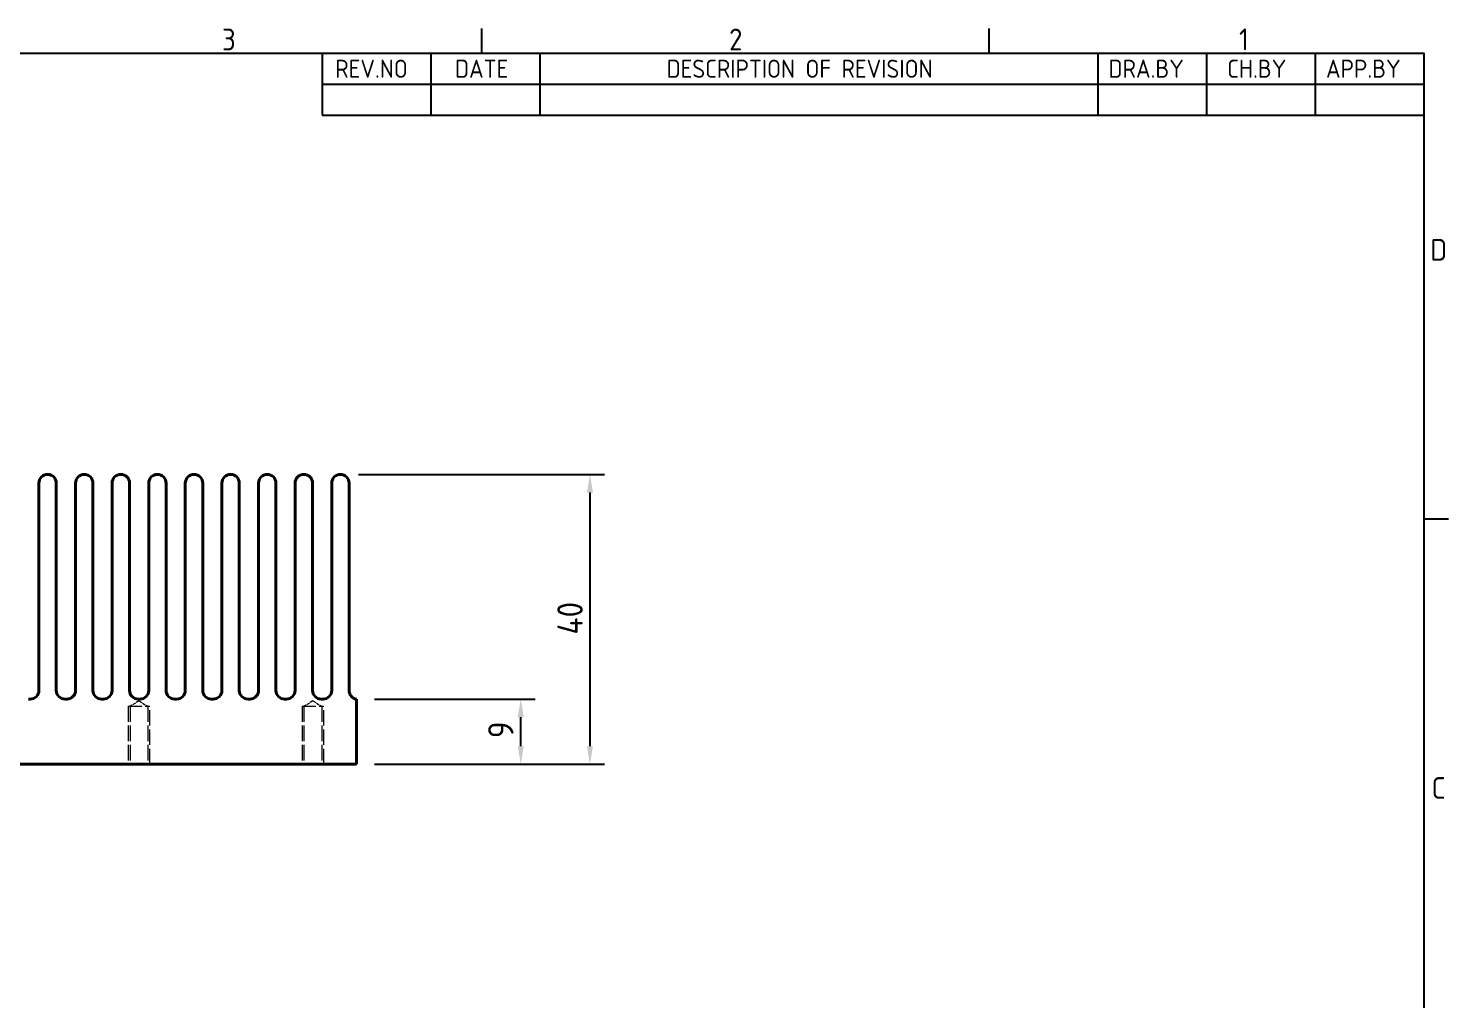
# Model space of a CAD drawing. Header units: millimetres. Extents: x 0 to 420, y 0 to 297.
# Drawn here: x 217.5 to 413.4, y 156.4 to 290.4 of the extents above; entities that cross this region are included whole.
import ezdxf

# ---------------------------------------------------------------- set-up
doc = ezdxf.new("R2010")
doc.units = ezdxf.units.MM
doc.linetypes.add('DASHED', pattern=[0.2067, 0.1654, -0.0413])
doc.layers.get('0').update_dxf_attribs({"color": 3, "lineweight": 25})
for name, color, linetype, lineweight in [('가려진 것(ISO)', 2, 'DASHED', 18), ('가시적인 것(ISO)', 3, 'Continuous', 40), ('경계(ISO)', 7, 'Continuous', 25), ('기호(ISO)', 5, 'Continuous', 25), ('치수(ISO)', 2, 'Continuous', 25)]:
    doc.layers.add(name, color=color, linetype=linetype, lineweight=lineweight)
doc.styles.add('ISO Proportiona M2B', font='isocp.shx')
doc.styles.add('문자 텍스트_M2B', font='isocp.shx')
doc.styles.add('치수 텍스트_PSTEK_POSCO', font='isocp.shx')
doc.dimstyles.new('치수_PSTEK_POSCO', dxfattribs={"dimtxt": 3.5, "dimasz": 2.5, "dimexe": 2, "dimexo": 2.5, "dimgap": 1, "dimtad": 1, "dimrnd": 1e-08, "dimdsep": 46, "dimtxsty": '치수 텍스트_PSTEK_POSCO', "dimcen": 0.09, "dimdle": 10, "dimclrd": 7, "dimclre": 7, "dimclrt": 2, "dimadec": 1, "dimazin": 2, "dimtfac": 1, "dimtmove": 0, "dimatfit": 3, "dimfxl": 0, "dimtolj": 1, "dimlwd": -1, "dimlwe": -1, "dimarcsym": 0})

# ---------------------------------------------------------------- blocks, each defined once
blk = doc.blocks.new('경계 Default Border')
at = {"layer": '경계(ISO)'}
for p, q in [((280, 287.0000076293945), (280, 290.4000091552734)), ((350, 287.0000076293945), (350, 290.4000091552734)), ((410, 222.7499961853027), (413.4000015258789, 222.7499961853027))]:
    blk.add_line(p, q, dxfattribs=at)
at = {"layer": '경계(ISO)', "flags": 128}
blk.add_lwpolyline([(10, 10), (10, 287.0000076293945), (410, 287.0000076293945), (410, 10), (10, 10)], dxfattribs=at)
at = {"layer": '경계(ISO)', "color": 2, "char_height": 3.00000011920929, "attachment_point": 7, "style": '문자 텍스트_M2B'}
for s, insert in [('3', (244.1685395229535, 287.3713945155963)), ('2', (314.127739416884, 287.3713945155963)), ('1', (384.4860661041481, 287.4)), ('D', (410.878270202895, 258.3463944559917)), ('C', (411.0445395201643, 184.0963944559917))]:
    blk.add_mtext(s, dxfattribs=dict(at, insert=insert))
blk = doc.blocks.new('리비전 내역')
at = {"layer": '기호(ISO)'}
for p, q in [((258, 287.0000076293945), (410, 287.0000076293945)), ((258, 287.0000076293945), (258, 282.7200076293945)), ((273, 287.0000076293945), (273, 282.7200076293945)), ((288, 287.0000076293945), (288, 282.7200076293945)), ((365, 287.0000076293945), (365, 282.7200076293945)), ((380, 287.0000076293945), (380, 282.7200076293945)), ((395, 287.0000076293945), (395, 282.7200076293945)), ((410, 287.0000076293945), (410, 282.7200076293945)), ((258, 282.7200076293945), (410, 282.7200076293945)), ((258, 282.7200076293945), (258, 278.4400076293945)), ((273, 282.7200076293945), (273, 278.4400076293945)), ((288, 282.7200076293945), (288, 278.4400076293945)), ((365, 282.7200076293945), (365, 278.4400076293945)), ((380, 282.7200076293945), (380, 278.4400076293945)), ((395, 282.7200076293945), (395, 278.4400076293945)), ((410, 282.7200076293945), (410, 278.4400076293945)), ((258, 278.4400076293945), (410, 278.4400076293945))]:
    blk.add_line(p, q, dxfattribs=at)
at = {"layer": '기호(ISO)', "color": 2, "char_height": 2.5, "attachment_point": 7, "style": 'ISO Proportiona M2B'}
for s, insert in [('REV.NO', (259.7871163682308, 283.5831900503393)), ('DATE', (276.3142317728366, 283.5831900503393)), ('DESCRIPTION OF REVISION', (305.5070204333629, 283.5831900503393)), ('DRA.BY', (366.4757339553204, 283.5831900503393)), ('CH.BY', (382.8642915086117, 283.5831900503393)), ('APP.BY', (396.4777339604404, 283.5831900503393))]:
    blk.add_mtext(s, dxfattribs=dict(at, insert=insert))
blk = doc.blocks.new('*D25')
at = {"layer": 'Defpoints', "color": 0, "transparency": 16777216}
for p in [(262.7050888010259, 197.858093751842), (285.389191504316, 197.858093751842), (262.7050888010259, 188.8580937518419)]:
    blk.add_point(p, dxfattribs=at)
at = {"layer": '치수(ISO)', "color": 7, "transparency": 16777216}
for p, q in [((265.2050888010259, 197.858093751842), (287.389191504316, 197.858093751842)), ((285.389191504316, 191.3580937518419), (285.389191504316, 195.358093751842)), ((265.2050888010259, 188.8580937518419), (287.389191504316, 188.8580937518419))]:
    blk.add_line(p, q, dxfattribs=at)
for points in [[(284.9725248376493, 195.358093751842), (285.8058581709827, 195.358093751842), (285.389191504316, 197.858093751842)], [(284.9725248376493, 191.3580937518419), (285.8058581709827, 191.3580937518419), (285.389191504316, 188.8580937518419)]]:
    blk.add_solid(points, dxfattribs=at)
at = {"layer": '치수(ISO)', "color": 2, "transparency": 16777216, "insert": (282.6391915043159, 192.4664328685386), "char_height": 3.5, "attachment_point": 4, "rotation": 90, "style": '치수 텍스트_PSTEK_POSCO'}
blk.add_mtext('\\A1;9', dxfattribs=at)
blk = doc.blocks.new('*D26')
at = {"layer": 'Defpoints', "color": 0, "transparency": 16777216}
for p in [(260.5050888010259, 228.858093751842), (262.7050888010259, 188.8580937518419), (294.9310115594413, 188.8580937518419)]:
    blk.add_point(p, dxfattribs=at)
at = {"layer": '치수(ISO)', "color": 7, "transparency": 16777216}
for p, q in [((263.0050888010259, 228.858093751842), (296.9310115594413, 228.858093751842)), ((294.9310115594413, 226.358093751842), (294.9310115594413, 191.3580937518419)), ((265.2050888010259, 188.8580937518419), (296.9310115594413, 188.8580937518419))]:
    blk.add_line(p, q, dxfattribs=at)
for points in [[(294.5143448927746, 226.358093751842), (295.347678226108, 226.358093751842), (294.9310115594413, 228.858093751842)], [(294.5143448927746, 191.3580937518419), (295.347678226108, 191.3580937518419), (294.9310115594413, 188.8580937518419)]]:
    blk.add_solid(points, dxfattribs=at)
at = {"layer": '치수(ISO)', "color": 2, "transparency": 16777216, "insert": (292.1810115594412, 206.756715799086), "char_height": 3.5, "attachment_point": 4, "rotation": 90, "style": '치수 텍스트_PSTEK_POSCO'}
blk.add_mtext('\\A1;40', dxfattribs=at)

msp = doc.modelspace()

# ---------------------------------------------------------------- linework, layer by layer
at = {"layer": '가려진 것(ISO)', "ltscale": 12.90114498138428}
for p, q in [((231.2050888010259, 196.8580937518383), (231.2050888010259, 188.8580937518383)), ((231.4755888010259, 196.8580937518383), (231.4755888010259, 188.8580937518383)), ((233.9345888010259, 196.8580937518383), (233.9345888010259, 188.8580937518383)), ((234.2050888010259, 188.8580937518383), (234.2050888010259, 196.8580937518383)), ((255.2050888010258, 196.858093751836), (255.2050888010258, 188.858093751836)), ((255.4755888010259, 196.858093751836), (255.4755888010259, 188.858093751836)), ((257.9345888010258, 196.858093751836), (257.9345888010258, 188.858093751836)), ((258.2050888010259, 188.858093751836), (258.2050888010259, 196.858093751836))]:
    msp.add_line(p, q, dxfattribs=at)
at = {"layer": '가려진 것(ISO)', "ltscale": 11.39910221099854}
for p, q in [((231.2050888010259, 196.8580937518383), (234.2050888010259, 196.8580937518383)), ((255.2050888010258, 196.858093751836), (258.2050888010259, 196.858093751836))]:
    msp.add_line(p, q, dxfattribs=at)
at = {"layer": '가려진 것(ISO)', "ltscale": 2.731950521469116}
for p, q in [((232.7050888010259, 197.5968518829326), (231.4755888010259, 196.8580937518383)), ((232.7050888010259, 197.5968518829326), (233.9345888010259, 196.8580937518383)), ((256.7050888010259, 197.5968518829304), (255.4755888010259, 196.858093751836)), ((256.7050888010259, 197.5968518829304), (257.9345888010258, 196.858093751836))]:
    msp.add_line(p, q, dxfattribs=at)
at = {"layer": '가시적인 것(ISO)'}
for p, q in [((218.9050888010259, 227.658093751842), (218.9050888010259, 199.058093751842)), ((221.3050888010259, 199.058093751842), (221.3050888010258, 227.658093751842)), ((223.9550888010259, 227.658093751842), (223.9550888010259, 199.058093751842)), ((226.3550888010259, 199.058093751842), (226.3550888010258, 227.658093751842)), ((229.0050888010259, 227.658093751842), (229.0050888010259, 199.058093751842)), ((231.4050888010259, 199.058093751842), (231.4050888010259, 227.658093751842)), ((234.0550888010259, 227.658093751842), (234.0550888010259, 199.058093751842)), ((236.4550888010259, 199.058093751842), (236.4550888010259, 227.658093751842)), ((239.1050888010259, 227.658093751842), (239.1050888010259, 199.058093751842)), ((241.5050888010259, 199.058093751842), (241.5050888010259, 227.658093751842)), ((244.1550888010258, 227.658093751842), (244.1550888010258, 199.058093751842)), ((246.5550888010259, 199.058093751842), (246.5550888010258, 227.658093751842)), ((249.2050888010259, 227.658093751842), (249.2050888010259, 199.058093751842)), ((251.6050888010258, 199.058093751842), (251.6050888010258, 227.658093751842)), ((254.2550888010258, 227.658093751842), (254.2550888010258, 199.058093751842)), ((256.6550888010258, 199.058093751842), (256.6550888010258, 227.658093751842)), ((259.3050888010259, 227.658093751842), (259.3050888010259, 199.058093751842)), ((261.7050888010259, 199.0413097084619), (261.7050888010259, 227.658093751842)), ((217.4550888010259, 197.858093751842), (217.7050888010259, 197.858093751842)), ((222.5050888010259, 197.858093751842), (222.7550888010259, 197.858093751842)), ((227.5550888010259, 197.858093751842), (227.8050888010259, 197.858093751842)), ((232.6050888010259, 197.858093751842), (232.8550888010259, 197.858093751842)), ((237.6550888010259, 197.858093751842), (237.9050888010258, 197.858093751842)), ((242.7050888010259, 197.858093751842), (242.9550888010259, 197.858093751842)), ((247.7550888010259, 197.858093751842), (248.0050888010258, 197.858093751842)), ((252.8050888010258, 197.858093751842), (253.0550888010259, 197.858093751842)), ((257.8550888010258, 197.858093751842), (258.1050888010259, 197.858093751842)), ((262.7050888010259, 188.8580937518419), (262.7050888010259, 197.858093751842)), ((262.7050888010259, 188.8580937518419), (60.70508880102587, 188.858093751842))]:
    msp.add_line(p, q, dxfattribs=at)
for centre, radius, start, end in [((220.1050888010259, 227.658093751842), 1.200000000000001, 0, 180), ((225.1550888010259, 227.658093751842), 1.200000000000001, 0, 180), ((230.2050888010259, 227.658093751842), 1.200000000000001, 0, 180), ((235.2550888010259, 227.658093751842), 1.200000000000001, 0, 180), ((240.3050888010259, 227.658093751842), 1.200000000000001, 0, 180), ((245.3550888010259, 227.658093751842), 1.199999999999992, 0, 180), ((250.4050888010258, 227.658093751842), 1.199999999999992, 0, 180), ((255.4550888010259, 227.658093751842), 1.199999999999992, 0, 180), ((260.5050888010259, 227.658093751842), 1.199999999999992, 0, 180), ((217.7050888010259, 199.058093751842), 1.199999999999997, 270, 0), ((222.5050888010259, 199.058093751842), 1.199999999999992, 180, 270.0000000000017), ((222.7550888010259, 199.058093751842), 1.200000000000015, 270, 0), ((227.5550888010259, 199.058093751842), 1.20000000000001, 180, 269.9999999999983), ((227.8050888010259, 199.058093751842), 1.199999999999997, 270, 0), ((232.6050888010258, 199.0580937518419), 1.199999999999992, 180, 270.0000000000017), ((232.8550888010259, 199.058093751842), 1.199999999999997, 270, 0), ((237.6550888010259, 199.0580937518419), 1.199999999999992, 180, 270.0000000000017), ((237.9050888010258, 199.058093751842), 1.199999999999997, 270, 0), ((242.7050888010259, 199.058093751842), 1.200000000000001, 180, 270), ((242.9550888010258, 199.058093751842), 1.200000000000039, 270.0000000000017, 0), ((247.7550888010258, 199.0580937518419), 1.199999999999957, 180, 270.0000000000017), ((248.0050888010258, 199.058093751842), 1.200000000000039, 270.0000000000017, 0), ((252.8050888010258, 199.0580937518419), 1.199999999999957, 180, 270.0000000000017), ((253.0550888010259, 199.058093751842), 1.199999999999998, 269.9999999999983, 0), ((257.8550888010259, 199.058093751842), 1.20000000000001, 180, 270), ((258.1050888010258, 199.058093751842), 1.200000000000039, 270.0000000000017, 0), ((262.9050888010259, 199.0413097084619), 1.200000000000045, 180, 260.40593177314)]:
    msp.add_arc(centre, radius, start, end, dxfattribs=at)

# ---------------------------------------------------------------- block references
msp.add_blockref('경계 Default Border', (0, 0))
at = {"layer": '기호(ISO)'}
msp.add_blockref('리비전 내역', (0, 0), dxfattribs=at)

# ---------------------------------------------------------------- dimensions: what is measured, and where the dimension line sits
at = {"layer": '치수(ISO)', "color": 7}
for base, p1, p2, picture, middle in [((294.9310115594413, 188.8580937518419), (260.5050888010259, 228.858093751842), (262.7050888010259, 188.8580937518419), '*D26', (294.9310115594412, 208.8580937518419)), ((285.389191504316, 197.858093751842), (262.7050888010259, 188.8580937518419), (262.7050888010259, 197.858093751842), '*D25', (285.3891915043159, 193.358093751842))]:
    dim = msp.add_linear_dim(base=base, p1=p1, p2=p2, angle=90, dimstyle='치수_PSTEK_POSCO', override={"dimdec": 2, "dimtp": 0, "dimtm": -0, "dimtdec": 2, "dimtofl": 0, "dimatfit": 1}, dxfattribs=at)
    dim.commit()
    dim.dimension.update_dxf_attribs({"geometry": picture, "text_midpoint": middle, "dimtype": 160})

doc.saveas('drawing.dxf')
